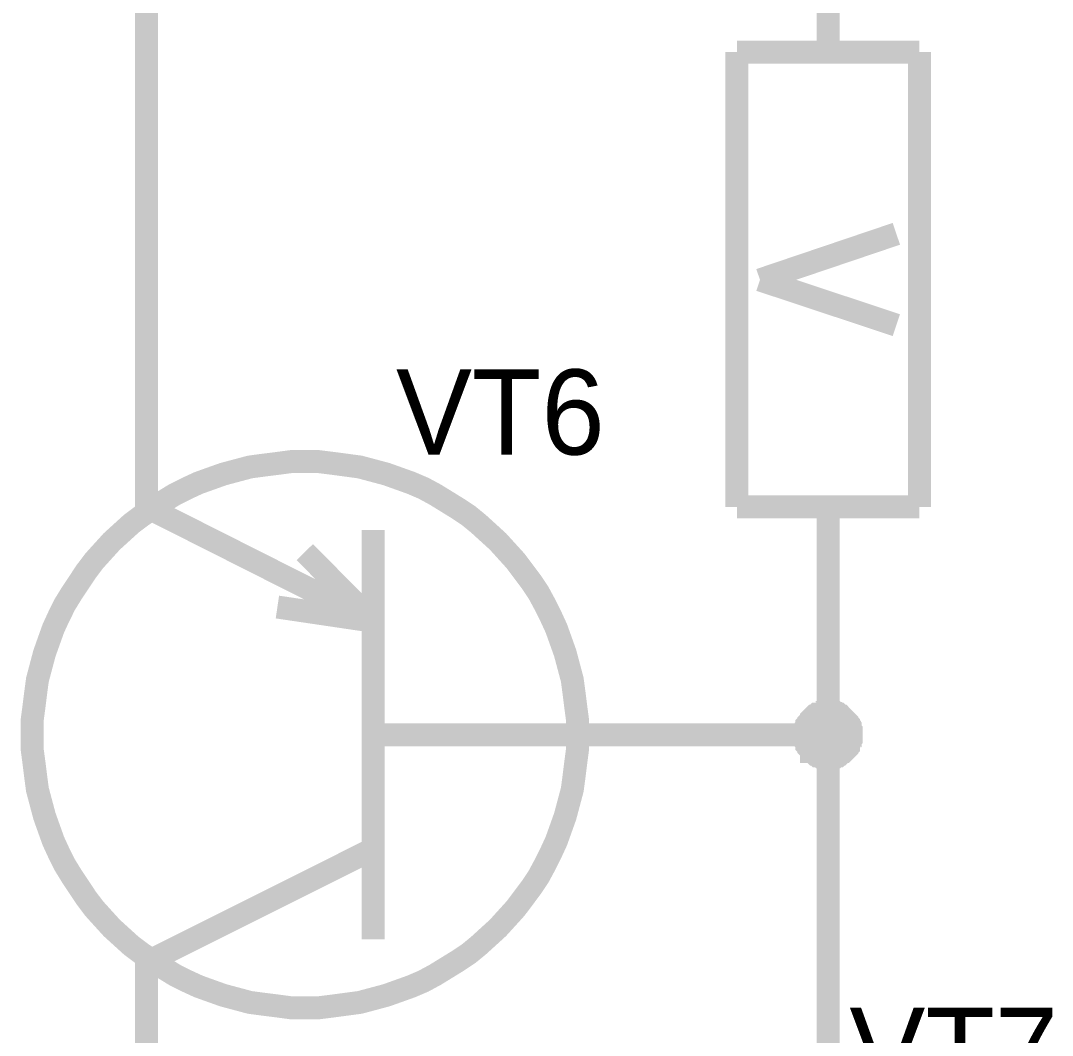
# Model space of a CAD drawing. Header units: millimetres. Extents: x 2.64 to 11.44, y 2.16 to 8.68.
# Drawn here: x 7.115 to 7.646, y 3.235 to 3.756 of the extents above; entities that cross this region are included whole.
import ezdxf

# ---------------------------------------------------------------- set-up
doc = ezdxf.new("R2010")
doc.units = ezdxf.units.MM
doc.header["$MEASUREMENT"] = 0
doc.layers.add('Sheet', color=255, linetype='Continuous')

msp = doc.modelspace()

# ---------------------------------------------------------------- linework, layer by layer
at = {"layer": 'Sheet', "const_width": 0.0118}
for points in [[(7.18008, 4.14899), (7.18008, 3.85712), (7.18008, 3.5648)], [(7.53039, 3.7401), (7.53039, 3.85712)], [(7.48353, 3.7401), (7.48353, 3.50651)], [(7.57725, 3.7401), (7.48353, 3.7401)], [(7.57725, 3.50651), (7.57725, 3.7401)], [(7.49536, 3.62308), (7.56542, 3.64676)], [(7.49536, 3.62308), (7.56542, 3.59986)], [(7.18008, 3.50651), (7.18008, 3.5648)], [(7.12139, 3.38949), (7.12139, 3.39678), (7.1223, 3.40361), (7.12321, 3.41089), (7.12412, 3.41772), (7.12594, 3.42455), (7.12776, 3.43138), (7.13003, 3.43776), (7.13231, 3.44413), (7.13504, 3.45005), (7.13822, 3.45643), (7.14186, 3.46235), (7.1455, 3.46781), (7.14914, 3.47328), (7.15324, 3.47874), (7.15778, 3.48375), (7.16233, 3.48876), (7.16734, 3.49331), (7.17234, 3.49786), (7.1778, 3.50196), (7.18326, 3.5056), (7.18872, 3.50925), (7.19464, 3.51289), (7.20101, 3.51608), (7.20692, 3.51881), (7.21329, 3.52109), (7.21966, 3.52336), (7.22648, 3.52518), (7.23331, 3.527), (7.24013, 3.52792), (7.24741, 3.52883), (7.25423, 3.52974), (7.26151, 3.52974)], [(7.26151, 3.52974), (7.25423, 3.52974), (7.24741, 3.52883), (7.24013, 3.52792), (7.23331, 3.527), (7.22648, 3.52518), (7.21966, 3.52336), (7.21329, 3.52109), (7.20692, 3.51881), (7.20101, 3.51608), (7.19464, 3.51289), (7.18872, 3.50925), (7.18326, 3.5056), (7.1778, 3.50196), (7.17234, 3.49786), (7.16734, 3.49331), (7.16233, 3.48876), (7.15778, 3.48375), (7.15324, 3.47874), (7.14914, 3.47328), (7.1455, 3.46781), (7.14186, 3.46235), (7.13822, 3.45643), (7.13504, 3.45005), (7.13231, 3.44413), (7.13003, 3.43776), (7.12776, 3.43138), (7.12594, 3.42455), (7.12412, 3.41772), (7.12321, 3.41089), (7.1223, 3.40361), (7.12139, 3.39678), (7.12139, 3.38949)], [(7.26151, 3.52974), (7.26151, 3.52974)], [(7.26151, 3.52974), (7.26879, 3.52974), (7.27607, 3.52883), (7.2829, 3.52792), (7.28972, 3.527), (7.29655, 3.52518), (7.30337, 3.52336), (7.30974, 3.52109), (7.31611, 3.51881), (7.32248, 3.51608), (7.32839, 3.51289), (7.33431, 3.50925), (7.34022, 3.5056), (7.34568, 3.50196), (7.35069, 3.49786), (7.35569, 3.49331), (7.36069, 3.48876), (7.36524, 3.48375), (7.36979, 3.47874), (7.37389, 3.47328), (7.37798, 3.46781), (7.38162, 3.46235), (7.38481, 3.45643), (7.38799, 3.45005), (7.39072, 3.44413), (7.393, 3.43776), (7.39527, 3.43138), (7.39709, 3.42455), (7.39891, 3.41772), (7.39982, 3.41089), (7.40073, 3.40361), (7.40164, 3.39678), (7.40164, 3.38949)], [(7.40164, 3.38949), (7.40164, 3.39678), (7.40073, 3.40361), (7.39982, 3.41089), (7.39891, 3.41772), (7.39709, 3.42455), (7.39527, 3.43138), (7.393, 3.43776), (7.39072, 3.44413), (7.38799, 3.45005), (7.38481, 3.45643), (7.38162, 3.46235), (7.37798, 3.46781), (7.37389, 3.47328), (7.36979, 3.47874), (7.36524, 3.48375), (7.36069, 3.48876), (7.35569, 3.49331), (7.35069, 3.49786), (7.34568, 3.50196), (7.34022, 3.5056), (7.33431, 3.50925), (7.32839, 3.51289), (7.32248, 3.51608), (7.31611, 3.51881), (7.30974, 3.52109), (7.30337, 3.52336), (7.29655, 3.52518), (7.28972, 3.527), (7.2829, 3.52792), (7.27607, 3.52883), (7.26879, 3.52974), (7.26151, 3.52974)], [(7.18008, 3.50651), (7.29655, 3.44778)], [(7.48353, 3.50651), (7.57725, 3.50651)], [(7.53039, 3.50651), (7.53039, 3.38949)], [(7.29655, 3.28431), (7.29655, 3.49468)], [(7.26151, 3.48329), (7.29655, 3.44778)], [(7.29655, 3.44778), (7.24741, 3.45506)], [(7.51856, 3.38949), (7.51856, 3.38995), (7.51856, 3.39086), (7.51856, 3.39132), (7.51902, 3.39177), (7.51902, 3.39223), (7.51902, 3.39314), (7.51947, 3.39359), (7.51947, 3.39405), (7.51947, 3.3945), (7.51993, 3.39496), (7.52038, 3.39541), (7.52038, 3.39587), (7.52084, 3.39632), (7.52129, 3.39678), (7.52175, 3.39723), (7.52175, 3.39769), (7.5222, 3.39815), (7.52266, 3.3986), (7.52311, 3.39906), (7.52357, 3.39906), (7.52402, 3.39951), (7.52448, 3.39997), (7.52493, 3.39997), (7.52584, 3.40042), (7.5263, 3.40042), (7.52675, 3.40088), (7.52721, 3.40088), (7.52812, 3.40088), (7.52857, 3.40133), (7.52903, 3.40133), (7.52994, 3.40133), (7.53039, 3.40133)], [(7.51856, 3.38949), (7.51856, 3.38995), (7.51856, 3.39086), (7.51856, 3.39132), (7.51902, 3.39177), (7.51902, 3.39223), (7.51902, 3.39314), (7.51947, 3.39359), (7.51947, 3.39405), (7.51947, 3.3945), (7.51993, 3.39496), (7.52038, 3.39541), (7.52038, 3.39587), (7.52084, 3.39632), (7.52129, 3.39678), (7.52175, 3.39723), (7.52175, 3.39769), (7.5222, 3.39815), (7.52266, 3.3986), (7.52311, 3.39906), (7.52357, 3.39906), (7.52402, 3.39951), (7.52448, 3.39997), (7.52493, 3.39997), (7.52584, 3.40042), (7.5263, 3.40042), (7.52675, 3.40088), (7.52721, 3.40088), (7.52812, 3.40088), (7.52857, 3.40133), (7.52903, 3.40133), (7.52994, 3.40133), (7.53039, 3.40133)], [(7.51856, 3.38949), (7.51856, 3.38995), (7.51856, 3.39086), (7.51856, 3.39132), (7.51902, 3.39177), (7.51902, 3.39223), (7.51902, 3.39314), (7.51947, 3.39359), (7.51947, 3.39405), (7.51947, 3.3945), (7.51993, 3.39496), (7.52038, 3.39541), (7.52038, 3.39587), (7.52084, 3.39632), (7.52129, 3.39678), (7.52175, 3.39723), (7.52175, 3.39769), (7.5222, 3.39815), (7.52266, 3.3986), (7.52311, 3.39906), (7.52357, 3.39906), (7.52402, 3.39951), (7.52448, 3.39997), (7.52493, 3.39997), (7.52584, 3.40042), (7.5263, 3.40042), (7.52675, 3.40088), (7.52721, 3.40088), (7.52812, 3.40088), (7.52857, 3.40133), (7.52903, 3.40133), (7.52994, 3.40133), (7.53039, 3.40133)], [(7.51856, 3.38949), (7.51856, 3.38995), (7.51856, 3.39086), (7.51856, 3.39132), (7.51902, 3.39177), (7.51902, 3.39223), (7.51902, 3.39314), (7.51947, 3.39359), (7.51947, 3.39405), (7.51947, 3.3945), (7.51993, 3.39496), (7.52038, 3.39541), (7.52038, 3.39587), (7.52084, 3.39632), (7.52129, 3.39678), (7.52175, 3.39723), (7.52175, 3.39769), (7.5222, 3.39815), (7.52266, 3.3986), (7.52311, 3.39906), (7.52357, 3.39906), (7.52402, 3.39951), (7.52448, 3.39997), (7.52493, 3.39997), (7.52584, 3.40042), (7.5263, 3.40042), (7.52675, 3.40088), (7.52721, 3.40088), (7.52812, 3.40088), (7.52857, 3.40133), (7.52903, 3.40133), (7.52994, 3.40133), (7.53039, 3.40133)], [(7.51856, 3.38949), (7.51856, 3.38995), (7.51856, 3.39086), (7.51856, 3.39132), (7.51902, 3.39177), (7.51902, 3.39223), (7.51902, 3.39314), (7.51947, 3.39359), (7.51947, 3.39405), (7.51947, 3.3945), (7.51993, 3.39496), (7.52038, 3.39541), (7.52038, 3.39587), (7.52084, 3.39632), (7.52129, 3.39678), (7.52175, 3.39723), (7.52175, 3.39769), (7.5222, 3.39815), (7.52266, 3.3986), (7.52311, 3.39906), (7.52357, 3.39906), (7.52402, 3.39951), (7.52448, 3.39997), (7.52493, 3.39997), (7.52584, 3.40042), (7.5263, 3.40042), (7.52675, 3.40088), (7.52721, 3.40088), (7.52812, 3.40088), (7.52857, 3.40133), (7.52903, 3.40133), (7.52994, 3.40133), (7.53039, 3.40133)], [(7.51856, 3.38949), (7.51856, 3.38995), (7.51856, 3.39086), (7.51856, 3.39132), (7.51902, 3.39177), (7.51902, 3.39223), (7.51902, 3.39314), (7.51947, 3.39359), (7.51947, 3.39405), (7.51947, 3.3945), (7.51993, 3.39496), (7.52038, 3.39541), (7.52038, 3.39587), (7.52084, 3.39632), (7.52129, 3.39678), (7.52175, 3.39723), (7.52175, 3.39769), (7.5222, 3.39815), (7.52266, 3.3986), (7.52311, 3.39906), (7.52357, 3.39906), (7.52402, 3.39951), (7.52448, 3.39997), (7.52493, 3.39997), (7.52584, 3.40042), (7.5263, 3.40042), (7.52675, 3.40088), (7.52721, 3.40088), (7.52812, 3.40088), (7.52857, 3.40133), (7.52903, 3.40133), (7.52994, 3.40133), (7.53039, 3.40133)], [(7.51856, 3.38949), (7.51856, 3.38995), (7.51856, 3.39086), (7.51856, 3.39132), (7.51902, 3.39177), (7.51902, 3.39223), (7.51902, 3.39314), (7.51947, 3.39359), (7.51947, 3.39405), (7.51947, 3.3945), (7.51993, 3.39496), (7.52038, 3.39541), (7.52038, 3.39587), (7.52084, 3.39632), (7.52129, 3.39678), (7.52175, 3.39723), (7.52175, 3.39769), (7.5222, 3.39815), (7.52266, 3.3986), (7.52311, 3.39906), (7.52357, 3.39906), (7.52402, 3.39951), (7.52448, 3.39997), (7.52493, 3.39997), (7.52584, 3.40042), (7.5263, 3.40042), (7.52675, 3.40088), (7.52721, 3.40088), (7.52812, 3.40088), (7.52857, 3.40133), (7.52903, 3.40133), (7.52994, 3.40133), (7.53039, 3.40133)], [(7.51856, 3.38949), (7.51856, 3.38995), (7.51856, 3.39086), (7.51856, 3.39132), (7.51902, 3.39177), (7.51902, 3.39223), (7.51902, 3.39314), (7.51947, 3.39359), (7.51947, 3.39405), (7.51947, 3.3945), (7.51993, 3.39496), (7.52038, 3.39541), (7.52038, 3.39587), (7.52084, 3.39632), (7.52129, 3.39678), (7.52175, 3.39723), (7.52175, 3.39769), (7.5222, 3.39815), (7.52266, 3.3986), (7.52311, 3.39906), (7.52357, 3.39906), (7.52402, 3.39951), (7.52448, 3.39997), (7.52493, 3.39997), (7.52584, 3.40042), (7.5263, 3.40042), (7.52675, 3.40088), (7.52721, 3.40088), (7.52812, 3.40088), (7.52857, 3.40133), (7.52903, 3.40133), (7.52994, 3.40133), (7.53039, 3.40133)], [(7.51856, 3.38949), (7.51856, 3.38995), (7.51856, 3.39086), (7.51856, 3.39132), (7.51902, 3.39177), (7.51902, 3.39223), (7.51902, 3.39314), (7.51947, 3.39359), (7.51947, 3.39405), (7.51947, 3.3945), (7.51993, 3.39496), (7.52038, 3.39541), (7.52038, 3.39587), (7.52084, 3.39632), (7.52129, 3.39678), (7.52175, 3.39723), (7.52175, 3.39769), (7.5222, 3.39815), (7.52266, 3.3986), (7.52311, 3.39906), (7.52357, 3.39906), (7.52402, 3.39951), (7.52448, 3.39997), (7.52493, 3.39997), (7.52584, 3.40042), (7.5263, 3.40042), (7.52675, 3.40088), (7.52721, 3.40088), (7.52812, 3.40088), (7.52857, 3.40133), (7.52903, 3.40133), (7.52994, 3.40133), (7.53039, 3.40133)], [(7.51856, 3.38949), (7.51856, 3.38995), (7.51856, 3.39086), (7.51856, 3.39132), (7.51902, 3.39177), (7.51902, 3.39223), (7.51902, 3.39314), (7.51947, 3.39359), (7.51947, 3.39405), (7.51947, 3.3945), (7.51993, 3.39496), (7.52038, 3.39541), (7.52038, 3.39587), (7.52084, 3.39632), (7.52129, 3.39678), (7.52175, 3.39723), (7.52175, 3.39769), (7.5222, 3.39815), (7.52266, 3.3986), (7.52311, 3.39906), (7.52357, 3.39906), (7.52402, 3.39951), (7.52448, 3.39997), (7.52493, 3.39997), (7.52584, 3.40042), (7.5263, 3.40042), (7.52675, 3.40088), (7.52721, 3.40088), (7.52812, 3.40088), (7.52857, 3.40133), (7.52903, 3.40133), (7.52994, 3.40133), (7.53039, 3.40133)], [(7.53039, 3.40133), (7.53039, 3.40133)], [(7.53039, 3.40133), (7.53085, 3.40133), (7.53176, 3.40133), (7.53221, 3.40133), (7.53267, 3.40088), (7.53312, 3.40088), (7.53403, 3.40088), (7.53449, 3.40042), (7.53494, 3.40042), (7.5354, 3.39997), (7.53585, 3.39997), (7.53631, 3.39951), (7.53676, 3.39906), (7.53722, 3.39906), (7.53767, 3.3986), (7.53813, 3.39815), (7.53858, 3.39769), (7.53904, 3.39723), (7.53949, 3.39678), (7.53995, 3.39632), (7.53995, 3.39587), (7.5404, 3.39541), (7.54086, 3.39496), (7.54086, 3.3945), (7.54131, 3.39405), (7.54131, 3.39359), (7.54177, 3.39314), (7.54177, 3.39223), (7.54177, 3.39177), (7.54222, 3.39132), (7.54222, 3.39086), (7.54222, 3.38995), (7.54222, 3.38949)], [(7.53039, 3.40133), (7.53039, 3.40133)], [(7.53039, 3.40133), (7.53085, 3.40133), (7.53176, 3.40133), (7.53221, 3.40133), (7.53267, 3.40088), (7.53312, 3.40088), (7.53403, 3.40088), (7.53449, 3.40042), (7.53494, 3.40042), (7.5354, 3.39997), (7.53585, 3.39997), (7.53631, 3.39951), (7.53676, 3.39906), (7.53722, 3.39906), (7.53767, 3.3986), (7.53813, 3.39815), (7.53858, 3.39769), (7.53904, 3.39723), (7.53949, 3.39678), (7.53995, 3.39632), (7.53995, 3.39587), (7.5404, 3.39541), (7.54086, 3.39496), (7.54086, 3.3945), (7.54131, 3.39405), (7.54131, 3.39359), (7.54177, 3.39314), (7.54177, 3.39223), (7.54177, 3.39177), (7.54222, 3.39132), (7.54222, 3.39086), (7.54222, 3.38995), (7.54222, 3.38949)], [(7.53039, 3.40133), (7.53039, 3.40133)], [(7.53039, 3.40133), (7.53085, 3.40133), (7.53176, 3.40133), (7.53221, 3.40133), (7.53267, 3.40088), (7.53312, 3.40088), (7.53403, 3.40088), (7.53449, 3.40042), (7.53494, 3.40042), (7.5354, 3.39997), (7.53585, 3.39997), (7.53631, 3.39951), (7.53676, 3.39906), (7.53722, 3.39906), (7.53767, 3.3986), (7.53813, 3.39815), (7.53858, 3.39769), (7.53904, 3.39723), (7.53949, 3.39678), (7.53995, 3.39632), (7.53995, 3.39587), (7.5404, 3.39541), (7.54086, 3.39496), (7.54086, 3.3945), (7.54131, 3.39405), (7.54131, 3.39359), (7.54177, 3.39314), (7.54177, 3.39223), (7.54177, 3.39177), (7.54222, 3.39132), (7.54222, 3.39086), (7.54222, 3.38995), (7.54222, 3.38949)], [(7.53039, 3.40133), (7.53039, 3.40133)], [(7.53039, 3.40133), (7.53085, 3.40133), (7.53176, 3.40133), (7.53221, 3.40133), (7.53267, 3.40088), (7.53312, 3.40088), (7.53403, 3.40088), (7.53449, 3.40042), (7.53494, 3.40042), (7.5354, 3.39997), (7.53585, 3.39997), (7.53631, 3.39951), (7.53676, 3.39906), (7.53722, 3.39906), (7.53767, 3.3986), (7.53813, 3.39815), (7.53858, 3.39769), (7.53904, 3.39723), (7.53949, 3.39678), (7.53995, 3.39632), (7.53995, 3.39587), (7.5404, 3.39541), (7.54086, 3.39496), (7.54086, 3.3945), (7.54131, 3.39405), (7.54131, 3.39359), (7.54177, 3.39314), (7.54177, 3.39223), (7.54177, 3.39177), (7.54222, 3.39132), (7.54222, 3.39086), (7.54222, 3.38995), (7.54222, 3.38949)], [(7.53039, 3.40133), (7.53039, 3.40133)], [(7.53039, 3.40133), (7.53085, 3.40133), (7.53176, 3.40133), (7.53221, 3.40133), (7.53267, 3.40088), (7.53312, 3.40088), (7.53403, 3.40088), (7.53449, 3.40042), (7.53494, 3.40042), (7.5354, 3.39997), (7.53585, 3.39997), (7.53631, 3.39951), (7.53676, 3.39906), (7.53722, 3.39906), (7.53767, 3.3986), (7.53813, 3.39815), (7.53858, 3.39769), (7.53904, 3.39723), (7.53949, 3.39678), (7.53995, 3.39632), (7.53995, 3.39587), (7.5404, 3.39541), (7.54086, 3.39496), (7.54086, 3.3945), (7.54131, 3.39405), (7.54131, 3.39359), (7.54177, 3.39314), (7.54177, 3.39223), (7.54177, 3.39177), (7.54222, 3.39132), (7.54222, 3.39086), (7.54222, 3.38995), (7.54222, 3.38949)], [(7.53039, 3.40133), (7.53039, 3.40133)], [(7.53039, 3.40133), (7.53085, 3.40133), (7.53176, 3.40133), (7.53221, 3.40133), (7.53267, 3.40088), (7.53312, 3.40088), (7.53403, 3.40088), (7.53449, 3.40042), (7.53494, 3.40042), (7.5354, 3.39997), (7.53585, 3.39997), (7.53631, 3.39951), (7.53676, 3.39906), (7.53722, 3.39906), (7.53767, 3.3986), (7.53813, 3.39815), (7.53858, 3.39769), (7.53904, 3.39723), (7.53949, 3.39678), (7.53995, 3.39632), (7.53995, 3.39587), (7.5404, 3.39541), (7.54086, 3.39496), (7.54086, 3.3945), (7.54131, 3.39405), (7.54131, 3.39359), (7.54177, 3.39314), (7.54177, 3.39223), (7.54177, 3.39177), (7.54222, 3.39132), (7.54222, 3.39086), (7.54222, 3.38995), (7.54222, 3.38949)], [(7.53039, 3.40133), (7.53039, 3.40133)], [(7.53039, 3.40133), (7.53085, 3.40133), (7.53176, 3.40133), (7.53221, 3.40133), (7.53267, 3.40088), (7.53312, 3.40088), (7.53403, 3.40088), (7.53449, 3.40042), (7.53494, 3.40042), (7.5354, 3.39997), (7.53585, 3.39997), (7.53631, 3.39951), (7.53676, 3.39906), (7.53722, 3.39906), (7.53767, 3.3986), (7.53813, 3.39815), (7.53858, 3.39769), (7.53904, 3.39723), (7.53949, 3.39678), (7.53995, 3.39632), (7.53995, 3.39587), (7.5404, 3.39541), (7.54086, 3.39496), (7.54086, 3.3945), (7.54131, 3.39405), (7.54131, 3.39359), (7.54177, 3.39314), (7.54177, 3.39223), (7.54177, 3.39177), (7.54222, 3.39132), (7.54222, 3.39086), (7.54222, 3.38995), (7.54222, 3.38949)], [(7.53039, 3.40133), (7.53039, 3.40133)], [(7.53039, 3.40133), (7.53085, 3.40133), (7.53176, 3.40133), (7.53221, 3.40133), (7.53267, 3.40088), (7.53312, 3.40088), (7.53403, 3.40088), (7.53449, 3.40042), (7.53494, 3.40042), (7.5354, 3.39997), (7.53585, 3.39997), (7.53631, 3.39951), (7.53676, 3.39906), (7.53722, 3.39906), (7.53767, 3.3986), (7.53813, 3.39815), (7.53858, 3.39769), (7.53904, 3.39723), (7.53949, 3.39678), (7.53995, 3.39632), (7.53995, 3.39587), (7.5404, 3.39541), (7.54086, 3.39496), (7.54086, 3.3945), (7.54131, 3.39405), (7.54131, 3.39359), (7.54177, 3.39314), (7.54177, 3.39223), (7.54177, 3.39177), (7.54222, 3.39132), (7.54222, 3.39086), (7.54222, 3.38995), (7.54222, 3.38949)], [(7.53039, 3.40133), (7.53039, 3.40133)], [(7.53039, 3.40133), (7.53085, 3.40133), (7.53176, 3.40133), (7.53221, 3.40133), (7.53267, 3.40088), (7.53312, 3.40088), (7.53403, 3.40088), (7.53449, 3.40042), (7.53494, 3.40042), (7.5354, 3.39997), (7.53585, 3.39997), (7.53631, 3.39951), (7.53676, 3.39906), (7.53722, 3.39906), (7.53767, 3.3986), (7.53813, 3.39815), (7.53858, 3.39769), (7.53904, 3.39723), (7.53949, 3.39678), (7.53995, 3.39632), (7.53995, 3.39587), (7.5404, 3.39541), (7.54086, 3.39496), (7.54086, 3.3945), (7.54131, 3.39405), (7.54131, 3.39359), (7.54177, 3.39314), (7.54177, 3.39223), (7.54177, 3.39177), (7.54222, 3.39132), (7.54222, 3.39086), (7.54222, 3.38995), (7.54222, 3.38949)], [(7.53039, 3.40133), (7.53039, 3.40133)], [(7.53039, 3.40133), (7.53085, 3.40133), (7.53176, 3.40133), (7.53221, 3.40133), (7.53267, 3.40088), (7.53312, 3.40088), (7.53403, 3.40088), (7.53449, 3.40042), (7.53494, 3.40042), (7.5354, 3.39997), (7.53585, 3.39997), (7.53631, 3.39951), (7.53676, 3.39906), (7.53722, 3.39906), (7.53767, 3.3986), (7.53813, 3.39815), (7.53858, 3.39769), (7.53904, 3.39723), (7.53949, 3.39678), (7.53995, 3.39632), (7.53995, 3.39587), (7.5404, 3.39541), (7.54086, 3.39496), (7.54086, 3.3945), (7.54131, 3.39405), (7.54131, 3.39359), (7.54177, 3.39314), (7.54177, 3.39223), (7.54177, 3.39177), (7.54222, 3.39132), (7.54222, 3.39086), (7.54222, 3.38995), (7.54222, 3.38949)], [(7.26151, 3.24925), (7.25423, 3.24925), (7.24741, 3.25016), (7.24013, 3.25107), (7.23331, 3.25198), (7.22648, 3.25381), (7.21966, 3.25563), (7.21329, 3.2579), (7.20692, 3.26018), (7.20101, 3.26291), (7.19464, 3.2661), (7.18872, 3.26974), (7.18326, 3.27338), (7.1778, 3.27703), (7.17234, 3.28113), (7.16734, 3.28568), (7.16233, 3.29023), (7.15778, 3.29524), (7.15324, 3.30025), (7.14914, 3.30571), (7.1455, 3.31118), (7.14186, 3.31664), (7.13822, 3.32256), (7.13504, 3.32894), (7.13231, 3.33485), (7.13003, 3.34123), (7.12776, 3.3476), (7.12594, 3.35443), (7.12412, 3.36126), (7.12321, 3.36809), (7.1223, 3.37538), (7.12139, 3.38221), (7.12139, 3.38949)], [(7.12139, 3.38949), (7.12139, 3.38949)], [(7.12139, 3.38949), (7.12139, 3.38221), (7.1223, 3.37538), (7.12321, 3.36809), (7.12412, 3.36126), (7.12594, 3.35443), (7.12776, 3.3476), (7.13003, 3.34123), (7.13231, 3.33485), (7.13504, 3.32894), (7.13822, 3.32256), (7.14186, 3.31664), (7.1455, 3.31118), (7.14914, 3.30571), (7.15324, 3.30025), (7.15778, 3.29524), (7.16233, 3.29023), (7.16734, 3.28568), (7.17234, 3.28113), (7.1778, 3.27703), (7.18326, 3.27338), (7.18872, 3.26974), (7.19464, 3.2661), (7.20101, 3.26291), (7.20692, 3.26018), (7.21329, 3.2579), (7.21966, 3.25563), (7.22648, 3.25381), (7.23331, 3.25198), (7.24013, 3.25107), (7.24741, 3.25016), (7.25423, 3.24925), (7.26151, 3.24925)], [(7.40164, 3.38949), (7.40164, 3.38221), (7.40073, 3.37538), (7.39982, 3.36809), (7.39891, 3.36126), (7.39709, 3.35443), (7.39527, 3.3476), (7.393, 3.34123), (7.39072, 3.33485), (7.38799, 3.32894), (7.38481, 3.32256), (7.38162, 3.31664), (7.37798, 3.31118), (7.37389, 3.30571), (7.36979, 3.30025), (7.36524, 3.29524), (7.36069, 3.29023), (7.35569, 3.28568), (7.35069, 3.28113), (7.34568, 3.27703), (7.34022, 3.27338), (7.33431, 3.26974), (7.32839, 3.2661), (7.32248, 3.26291), (7.31611, 3.26018), (7.30974, 3.2579), (7.30337, 3.25563), (7.29655, 3.25381), (7.28972, 3.25198), (7.2829, 3.25107), (7.27607, 3.25016), (7.26879, 3.24925), (7.26151, 3.24925)], [(7.26151, 3.24925), (7.26879, 3.24925), (7.27607, 3.25016), (7.2829, 3.25107), (7.28972, 3.25198), (7.29655, 3.25381), (7.30337, 3.25563), (7.30974, 3.2579), (7.31611, 3.26018), (7.32248, 3.26291), (7.32839, 3.2661), (7.33431, 3.26974), (7.34022, 3.27338), (7.34568, 3.27703), (7.35069, 3.28113), (7.35569, 3.28568), (7.36069, 3.29023), (7.36524, 3.29524), (7.36979, 3.30025), (7.37389, 3.30571), (7.37798, 3.31118), (7.38162, 3.31664), (7.38481, 3.32256), (7.38799, 3.32894), (7.39072, 3.33485), (7.393, 3.34123), (7.39527, 3.3476), (7.39709, 3.35443), (7.39891, 3.36126), (7.39982, 3.36809), (7.40073, 3.37538), (7.40164, 3.38221), (7.40164, 3.38949)], [(7.4253, 3.38949), (7.29655, 3.38949)], [(7.40164, 3.38949), (7.40164, 3.38949), (7.40164, 3.38949), (7.40164, 3.38949), (7.40164, 3.38949), (7.40164, 3.38949), (7.40164, 3.38949), (7.40164, 3.38949), (7.40164, 3.38949), (7.40164, 3.38949), (7.40164, 3.38949), (7.40164, 3.38949), (7.40164, 3.38949), (7.40164, 3.38949), (7.40164, 3.38949), (7.40164, 3.38949), (7.40164, 3.38949), (7.40164, 3.38949), (7.40164, 3.38949), (7.40164, 3.38949), (7.40164, 3.38949), (7.40164, 3.38949), (7.40164, 3.38949), (7.40164, 3.38949), (7.40164, 3.38949), (7.40164, 3.38949), (7.40164, 3.38949), (7.40164, 3.38949), (7.40164, 3.38949), (7.40164, 3.38949), (7.40164, 3.38949), (7.40164, 3.38949), (7.40164, 3.38949)], [(7.40164, 3.38949), (7.40164, 3.38949)], [(7.4253, 3.38949), (7.4717, 3.38949)], [(7.4717, 3.38949), (7.53039, 3.38949), (7.53039, 3.38949), (7.53039, 3.27247)], [(7.53039, 3.37766), (7.52994, 3.37766), (7.52903, 3.37766), (7.52857, 3.37766), (7.52812, 3.37811), (7.52721, 3.37811), (7.52675, 3.37811), (7.5263, 3.37857), (7.52584, 3.37857), (7.52493, 3.37857), (7.52448, 3.37902), (7.52402, 3.37948), (7.52357, 3.37948), (7.52311, 3.37993), (7.52266, 3.38039), (7.5222, 3.38084), (7.52175, 3.38084), (7.52175, 3.3813), (7.52129, 3.38175), (7.52084, 3.38221), (7.52038, 3.38266), (7.52038, 3.38312), (7.51993, 3.38357), (7.51947, 3.38403), (7.51947, 3.38494), (7.51947, 3.3854), (7.51902, 3.38585), (7.51902, 3.38631), (7.51902, 3.38722), (7.51856, 3.38767), (7.51856, 3.38813), (7.51856, 3.38904), (7.51856, 3.38949)], [(7.51856, 3.38949), (7.51856, 3.38949)], [(7.53039, 3.37766), (7.52994, 3.37766), (7.52903, 3.37766), (7.52857, 3.37766), (7.52812, 3.37811), (7.52721, 3.37811), (7.52675, 3.37811), (7.5263, 3.37857), (7.52584, 3.37857), (7.52493, 3.37857), (7.52448, 3.37902), (7.52402, 3.37948), (7.52357, 3.37948), (7.52311, 3.37993), (7.52266, 3.38039), (7.5222, 3.38084), (7.52175, 3.38084), (7.52175, 3.3813), (7.52129, 3.38175), (7.52084, 3.38221), (7.52038, 3.38266), (7.52038, 3.38312), (7.51993, 3.38357), (7.51947, 3.38403), (7.51947, 3.38494), (7.51947, 3.3854), (7.51902, 3.38585), (7.51902, 3.38631), (7.51902, 3.38722), (7.51856, 3.38767), (7.51856, 3.38813), (7.51856, 3.38904), (7.51856, 3.38949)], [(7.51856, 3.38949), (7.51856, 3.38949)], [(7.53039, 3.37766), (7.52994, 3.37766), (7.52903, 3.37766), (7.52857, 3.37766), (7.52812, 3.37811), (7.52721, 3.37811), (7.52675, 3.37811), (7.5263, 3.37857), (7.52584, 3.37857), (7.52493, 3.37857), (7.52448, 3.37902), (7.52402, 3.37948), (7.52357, 3.37948), (7.52311, 3.37993), (7.52266, 3.38039), (7.5222, 3.38084), (7.52175, 3.38084), (7.52175, 3.3813), (7.52129, 3.38175), (7.52084, 3.38221), (7.52038, 3.38266), (7.52038, 3.38312), (7.51993, 3.38357), (7.51947, 3.38403), (7.51947, 3.38494), (7.51947, 3.3854), (7.51902, 3.38585), (7.51902, 3.38631), (7.51902, 3.38722), (7.51856, 3.38767), (7.51856, 3.38813), (7.51856, 3.38904), (7.51856, 3.38949)], [(7.51856, 3.38949), (7.51856, 3.38949)], [(7.53039, 3.37766), (7.52994, 3.37766), (7.52903, 3.37766), (7.52857, 3.37766), (7.52812, 3.37811), (7.52721, 3.37811), (7.52675, 3.37811), (7.5263, 3.37857), (7.52584, 3.37857), (7.52493, 3.37857), (7.52448, 3.37902), (7.52402, 3.37948), (7.52357, 3.37948), (7.52311, 3.37993), (7.52266, 3.38039), (7.5222, 3.38084), (7.52175, 3.38084), (7.52175, 3.3813), (7.52129, 3.38175), (7.52084, 3.38221), (7.52038, 3.38266), (7.52038, 3.38312), (7.51993, 3.38357), (7.51947, 3.38403), (7.51947, 3.38494), (7.51947, 3.3854), (7.51902, 3.38585), (7.51902, 3.38631), (7.51902, 3.38722), (7.51856, 3.38767), (7.51856, 3.38813), (7.51856, 3.38904), (7.51856, 3.38949)], [(7.51856, 3.38949), (7.51856, 3.38949)], [(7.53039, 3.37766), (7.52994, 3.37766), (7.52903, 3.37766), (7.52857, 3.37766), (7.52812, 3.37811), (7.52721, 3.37811), (7.52675, 3.37811), (7.5263, 3.37857), (7.52584, 3.37857), (7.52493, 3.37857), (7.52448, 3.37902), (7.52402, 3.37948), (7.52357, 3.37948), (7.52311, 3.37993), (7.52266, 3.38039), (7.5222, 3.38084), (7.52175, 3.38084), (7.52175, 3.3813), (7.52129, 3.38175), (7.52084, 3.38221), (7.52038, 3.38266), (7.52038, 3.38312), (7.51993, 3.38357), (7.51947, 3.38403), (7.51947, 3.38494), (7.51947, 3.3854), (7.51902, 3.38585), (7.51902, 3.38631), (7.51902, 3.38722), (7.51856, 3.38767), (7.51856, 3.38813), (7.51856, 3.38904), (7.51856, 3.38949)], [(7.51856, 3.38949), (7.51856, 3.38949)], [(7.53039, 3.37766), (7.52994, 3.37766), (7.52903, 3.37766), (7.52857, 3.37766), (7.52812, 3.37811), (7.52721, 3.37811), (7.52675, 3.37811), (7.5263, 3.37857), (7.52584, 3.37857), (7.52493, 3.37857), (7.52448, 3.37902), (7.52402, 3.37948), (7.52357, 3.37948), (7.52311, 3.37993), (7.52266, 3.38039), (7.5222, 3.38084), (7.52175, 3.38084), (7.52175, 3.3813), (7.52129, 3.38175), (7.52084, 3.38221), (7.52038, 3.38266), (7.52038, 3.38312), (7.51993, 3.38357), (7.51947, 3.38403), (7.51947, 3.38494), (7.51947, 3.3854), (7.51902, 3.38585), (7.51902, 3.38631), (7.51902, 3.38722), (7.51856, 3.38767), (7.51856, 3.38813), (7.51856, 3.38904), (7.51856, 3.38949)], [(7.51856, 3.38949), (7.51856, 3.38949)], [(7.53039, 3.37766), (7.52994, 3.37766), (7.52903, 3.37766), (7.52857, 3.37766), (7.52812, 3.37811), (7.52721, 3.37811), (7.52675, 3.37811), (7.5263, 3.37857), (7.52584, 3.37857), (7.52493, 3.37857), (7.52448, 3.37902), (7.52402, 3.37948), (7.52357, 3.37948), (7.52311, 3.37993), (7.52266, 3.38039), (7.5222, 3.38084), (7.52175, 3.38084), (7.52175, 3.3813), (7.52129, 3.38175), (7.52084, 3.38221), (7.52038, 3.38266), (7.52038, 3.38312), (7.51993, 3.38357), (7.51947, 3.38403), (7.51947, 3.38494), (7.51947, 3.3854), (7.51902, 3.38585), (7.51902, 3.38631), (7.51902, 3.38722), (7.51856, 3.38767), (7.51856, 3.38813), (7.51856, 3.38904), (7.51856, 3.38949)], [(7.51856, 3.38949), (7.51856, 3.38949)], [(7.53039, 3.37766), (7.52994, 3.37766), (7.52903, 3.37766), (7.52857, 3.37766), (7.52812, 3.37811), (7.52721, 3.37811), (7.52675, 3.37811), (7.5263, 3.37857), (7.52584, 3.37857), (7.52493, 3.37857), (7.52448, 3.37902), (7.52402, 3.37948), (7.52357, 3.37948), (7.52311, 3.37993), (7.52266, 3.38039), (7.5222, 3.38084), (7.52175, 3.38084), (7.52175, 3.3813), (7.52129, 3.38175), (7.52084, 3.38221), (7.52038, 3.38266), (7.52038, 3.38312), (7.51993, 3.38357), (7.51947, 3.38403), (7.51947, 3.38494), (7.51947, 3.3854), (7.51902, 3.38585), (7.51902, 3.38631), (7.51902, 3.38722), (7.51856, 3.38767), (7.51856, 3.38813), (7.51856, 3.38904), (7.51856, 3.38949)], [(7.51856, 3.38949), (7.51856, 3.38949)], [(7.53039, 3.37766), (7.52994, 3.37766), (7.52903, 3.37766), (7.52857, 3.37766), (7.52812, 3.37811), (7.52721, 3.37811), (7.52675, 3.37811), (7.5263, 3.37857), (7.52584, 3.37857), (7.52493, 3.37857), (7.52448, 3.37902), (7.52402, 3.37948), (7.52357, 3.37948), (7.52311, 3.37993), (7.52266, 3.38039), (7.5222, 3.38084), (7.52175, 3.38084), (7.52175, 3.3813), (7.52129, 3.38175), (7.52084, 3.38221), (7.52038, 3.38266), (7.52038, 3.38312), (7.51993, 3.38357), (7.51947, 3.38403), (7.51947, 3.38494), (7.51947, 3.3854), (7.51902, 3.38585), (7.51902, 3.38631), (7.51902, 3.38722), (7.51856, 3.38767), (7.51856, 3.38813), (7.51856, 3.38904), (7.51856, 3.38949)], [(7.51856, 3.38949), (7.51856, 3.38949)], [(7.53039, 3.37766), (7.52994, 3.37766), (7.52903, 3.37766), (7.52857, 3.37766), (7.52812, 3.37811), (7.52721, 3.37811), (7.52675, 3.37811), (7.5263, 3.37857), (7.52584, 3.37857), (7.52493, 3.37857), (7.52448, 3.37902), (7.52402, 3.37948), (7.52357, 3.37948), (7.52311, 3.37993), (7.52266, 3.38039), (7.5222, 3.38084), (7.52175, 3.38084), (7.52175, 3.3813), (7.52129, 3.38175), (7.52084, 3.38221), (7.52038, 3.38266), (7.52038, 3.38312), (7.51993, 3.38357), (7.51947, 3.38403), (7.51947, 3.38494), (7.51947, 3.3854), (7.51902, 3.38585), (7.51902, 3.38631), (7.51902, 3.38722), (7.51856, 3.38767), (7.51856, 3.38813), (7.51856, 3.38904), (7.51856, 3.38949)], [(7.51856, 3.38949), (7.51856, 3.38949)], [(7.54222, 3.38949), (7.54222, 3.38904), (7.54222, 3.38813), (7.54222, 3.38767), (7.54177, 3.38722), (7.54177, 3.38631), (7.54177, 3.38585), (7.54131, 3.3854), (7.54131, 3.38494), (7.54086, 3.38403), (7.54086, 3.38357), (7.5404, 3.38312), (7.53995, 3.38266), (7.53995, 3.38221), (7.53949, 3.38175), (7.53904, 3.3813), (7.53858, 3.38084), (7.53813, 3.38084), (7.53767, 3.38039), (7.53722, 3.37993), (7.53676, 3.37948), (7.53631, 3.37948), (7.53585, 3.37902), (7.5354, 3.37857), (7.53494, 3.37857), (7.53449, 3.37857), (7.53403, 3.37811), (7.53312, 3.37811), (7.53267, 3.37811), (7.53221, 3.37766), (7.53176, 3.37766), (7.53085, 3.37766), (7.53039, 3.37766)], [(7.54222, 3.38949), (7.54222, 3.38904), (7.54222, 3.38813), (7.54222, 3.38767), (7.54177, 3.38722), (7.54177, 3.38631), (7.54177, 3.38585), (7.54131, 3.3854), (7.54131, 3.38494), (7.54086, 3.38403), (7.54086, 3.38357), (7.5404, 3.38312), (7.53995, 3.38266), (7.53995, 3.38221), (7.53949, 3.38175), (7.53904, 3.3813), (7.53858, 3.38084), (7.53813, 3.38084), (7.53767, 3.38039), (7.53722, 3.37993), (7.53676, 3.37948), (7.53631, 3.37948), (7.53585, 3.37902), (7.5354, 3.37857), (7.53494, 3.37857), (7.53449, 3.37857), (7.53403, 3.37811), (7.53312, 3.37811), (7.53267, 3.37811), (7.53221, 3.37766), (7.53176, 3.37766), (7.53085, 3.37766), (7.53039, 3.37766)], [(7.54222, 3.38949), (7.54222, 3.38904), (7.54222, 3.38813), (7.54222, 3.38767), (7.54177, 3.38722), (7.54177, 3.38631), (7.54177, 3.38585), (7.54131, 3.3854), (7.54131, 3.38494), (7.54086, 3.38403), (7.54086, 3.38357), (7.5404, 3.38312), (7.53995, 3.38266), (7.53995, 3.38221), (7.53949, 3.38175), (7.53904, 3.3813), (7.53858, 3.38084), (7.53813, 3.38084), (7.53767, 3.38039), (7.53722, 3.37993), (7.53676, 3.37948), (7.53631, 3.37948), (7.53585, 3.37902), (7.5354, 3.37857), (7.53494, 3.37857), (7.53449, 3.37857), (7.53403, 3.37811), (7.53312, 3.37811), (7.53267, 3.37811), (7.53221, 3.37766), (7.53176, 3.37766), (7.53085, 3.37766), (7.53039, 3.37766)], [(7.54222, 3.38949), (7.54222, 3.38904), (7.54222, 3.38813), (7.54222, 3.38767), (7.54177, 3.38722), (7.54177, 3.38631), (7.54177, 3.38585), (7.54131, 3.3854), (7.54131, 3.38494), (7.54086, 3.38403), (7.54086, 3.38357), (7.5404, 3.38312), (7.53995, 3.38266), (7.53995, 3.38221), (7.53949, 3.38175), (7.53904, 3.3813), (7.53858, 3.38084), (7.53813, 3.38084), (7.53767, 3.38039), (7.53722, 3.37993), (7.53676, 3.37948), (7.53631, 3.37948), (7.53585, 3.37902), (7.5354, 3.37857), (7.53494, 3.37857), (7.53449, 3.37857), (7.53403, 3.37811), (7.53312, 3.37811), (7.53267, 3.37811), (7.53221, 3.37766), (7.53176, 3.37766), (7.53085, 3.37766), (7.53039, 3.37766)], [(7.54222, 3.38949), (7.54222, 3.38904), (7.54222, 3.38813), (7.54222, 3.38767), (7.54177, 3.38722), (7.54177, 3.38631), (7.54177, 3.38585), (7.54131, 3.3854), (7.54131, 3.38494), (7.54086, 3.38403), (7.54086, 3.38357), (7.5404, 3.38312), (7.53995, 3.38266), (7.53995, 3.38221), (7.53949, 3.38175), (7.53904, 3.3813), (7.53858, 3.38084), (7.53813, 3.38084), (7.53767, 3.38039), (7.53722, 3.37993), (7.53676, 3.37948), (7.53631, 3.37948), (7.53585, 3.37902), (7.5354, 3.37857), (7.53494, 3.37857), (7.53449, 3.37857), (7.53403, 3.37811), (7.53312, 3.37811), (7.53267, 3.37811), (7.53221, 3.37766), (7.53176, 3.37766), (7.53085, 3.37766), (7.53039, 3.37766)], [(7.54222, 3.38949), (7.54222, 3.38904), (7.54222, 3.38813), (7.54222, 3.38767), (7.54177, 3.38722), (7.54177, 3.38631), (7.54177, 3.38585), (7.54131, 3.3854), (7.54131, 3.38494), (7.54086, 3.38403), (7.54086, 3.38357), (7.5404, 3.38312), (7.53995, 3.38266), (7.53995, 3.38221), (7.53949, 3.38175), (7.53904, 3.3813), (7.53858, 3.38084), (7.53813, 3.38084), (7.53767, 3.38039), (7.53722, 3.37993), (7.53676, 3.37948), (7.53631, 3.37948), (7.53585, 3.37902), (7.5354, 3.37857), (7.53494, 3.37857), (7.53449, 3.37857), (7.53403, 3.37811), (7.53312, 3.37811), (7.53267, 3.37811), (7.53221, 3.37766), (7.53176, 3.37766), (7.53085, 3.37766), (7.53039, 3.37766)], [(7.54222, 3.38949), (7.54222, 3.38904), (7.54222, 3.38813), (7.54222, 3.38767), (7.54177, 3.38722), (7.54177, 3.38631), (7.54177, 3.38585), (7.54131, 3.3854), (7.54131, 3.38494), (7.54086, 3.38403), (7.54086, 3.38357), (7.5404, 3.38312), (7.53995, 3.38266), (7.53995, 3.38221), (7.53949, 3.38175), (7.53904, 3.3813), (7.53858, 3.38084), (7.53813, 3.38084), (7.53767, 3.38039), (7.53722, 3.37993), (7.53676, 3.37948), (7.53631, 3.37948), (7.53585, 3.37902), (7.5354, 3.37857), (7.53494, 3.37857), (7.53449, 3.37857), (7.53403, 3.37811), (7.53312, 3.37811), (7.53267, 3.37811), (7.53221, 3.37766), (7.53176, 3.37766), (7.53085, 3.37766), (7.53039, 3.37766)], [(7.54222, 3.38949), (7.54222, 3.38904), (7.54222, 3.38813), (7.54222, 3.38767), (7.54177, 3.38722), (7.54177, 3.38631), (7.54177, 3.38585), (7.54131, 3.3854), (7.54131, 3.38494), (7.54086, 3.38403), (7.54086, 3.38357), (7.5404, 3.38312), (7.53995, 3.38266), (7.53995, 3.38221), (7.53949, 3.38175), (7.53904, 3.3813), (7.53858, 3.38084), (7.53813, 3.38084), (7.53767, 3.38039), (7.53722, 3.37993), (7.53676, 3.37948), (7.53631, 3.37948), (7.53585, 3.37902), (7.5354, 3.37857), (7.53494, 3.37857), (7.53449, 3.37857), (7.53403, 3.37811), (7.53312, 3.37811), (7.53267, 3.37811), (7.53221, 3.37766), (7.53176, 3.37766), (7.53085, 3.37766), (7.53039, 3.37766)], [(7.54222, 3.38949), (7.54222, 3.38904), (7.54222, 3.38813), (7.54222, 3.38767), (7.54177, 3.38722), (7.54177, 3.38631), (7.54177, 3.38585), (7.54131, 3.3854), (7.54131, 3.38494), (7.54086, 3.38403), (7.54086, 3.38357), (7.5404, 3.38312), (7.53995, 3.38266), (7.53995, 3.38221), (7.53949, 3.38175), (7.53904, 3.3813), (7.53858, 3.38084), (7.53813, 3.38084), (7.53767, 3.38039), (7.53722, 3.37993), (7.53676, 3.37948), (7.53631, 3.37948), (7.53585, 3.37902), (7.5354, 3.37857), (7.53494, 3.37857), (7.53449, 3.37857), (7.53403, 3.37811), (7.53312, 3.37811), (7.53267, 3.37811), (7.53221, 3.37766), (7.53176, 3.37766), (7.53085, 3.37766), (7.53039, 3.37766)], [(7.54222, 3.38949), (7.54222, 3.38904), (7.54222, 3.38813), (7.54222, 3.38767), (7.54177, 3.38722), (7.54177, 3.38631), (7.54177, 3.38585), (7.54131, 3.3854), (7.54131, 3.38494), (7.54086, 3.38403), (7.54086, 3.38357), (7.5404, 3.38312), (7.53995, 3.38266), (7.53995, 3.38221), (7.53949, 3.38175), (7.53904, 3.3813), (7.53858, 3.38084), (7.53813, 3.38084), (7.53767, 3.38039), (7.53722, 3.37993), (7.53676, 3.37948), (7.53631, 3.37948), (7.53585, 3.37902), (7.5354, 3.37857), (7.53494, 3.37857), (7.53449, 3.37857), (7.53403, 3.37811), (7.53312, 3.37811), (7.53267, 3.37811), (7.53221, 3.37766), (7.53176, 3.37766), (7.53085, 3.37766), (7.53039, 3.37766)], [(7.54222, 3.38949), (7.54222, 3.38949), (7.54222, 3.38949), (7.54222, 3.38949), (7.54222, 3.38949), (7.54222, 3.38949), (7.54222, 3.38949), (7.54222, 3.38949), (7.54222, 3.38949), (7.54222, 3.38949), (7.54222, 3.38949), (7.54222, 3.38949), (7.54222, 3.38949), (7.54222, 3.38949), (7.54222, 3.38949), (7.54222, 3.38949), (7.54222, 3.38949), (7.54222, 3.38949), (7.54222, 3.38949), (7.54222, 3.38949), (7.54222, 3.38949), (7.54222, 3.38949), (7.54222, 3.38949), (7.54222, 3.38949), (7.54222, 3.38949), (7.54222, 3.38949), (7.54222, 3.38949), (7.54222, 3.38949), (7.54222, 3.38949), (7.54222, 3.38949), (7.54222, 3.38949), (7.54222, 3.38949), (7.54222, 3.38949)], [(7.54222, 3.38949), (7.54222, 3.38949)], [(7.54222, 3.38949), (7.54222, 3.38949), (7.54222, 3.38949), (7.54222, 3.38949), (7.54222, 3.38949), (7.54222, 3.38949), (7.54222, 3.38949), (7.54222, 3.38949), (7.54222, 3.38949), (7.54222, 3.38949), (7.54222, 3.38949), (7.54222, 3.38949), (7.54222, 3.38949), (7.54222, 3.38949), (7.54222, 3.38949), (7.54222, 3.38949), (7.54222, 3.38949), (7.54222, 3.38949), (7.54222, 3.38949), (7.54222, 3.38949), (7.54222, 3.38949), (7.54222, 3.38949), (7.54222, 3.38949), (7.54222, 3.38949), (7.54222, 3.38949), (7.54222, 3.38949), (7.54222, 3.38949), (7.54222, 3.38949), (7.54222, 3.38949), (7.54222, 3.38949), (7.54222, 3.38949), (7.54222, 3.38949), (7.54222, 3.38949)], [(7.54222, 3.38949), (7.54222, 3.38949)], [(7.54222, 3.38949), (7.54222, 3.38949), (7.54222, 3.38949), (7.54222, 3.38949), (7.54222, 3.38949), (7.54222, 3.38949), (7.54222, 3.38949), (7.54222, 3.38949), (7.54222, 3.38949), (7.54222, 3.38949), (7.54222, 3.38949), (7.54222, 3.38949), (7.54222, 3.38949), (7.54222, 3.38949), (7.54222, 3.38949), (7.54222, 3.38949), (7.54222, 3.38949), (7.54222, 3.38949), (7.54222, 3.38949), (7.54222, 3.38949), (7.54222, 3.38949), (7.54222, 3.38949), (7.54222, 3.38949), (7.54222, 3.38949), (7.54222, 3.38949), (7.54222, 3.38949), (7.54222, 3.38949), (7.54222, 3.38949), (7.54222, 3.38949), (7.54222, 3.38949), (7.54222, 3.38949), (7.54222, 3.38949), (7.54222, 3.38949)], [(7.54222, 3.38949), (7.54222, 3.38949)], [(7.54222, 3.38949), (7.54222, 3.38949), (7.54222, 3.38949), (7.54222, 3.38949), (7.54222, 3.38949), (7.54222, 3.38949), (7.54222, 3.38949), (7.54222, 3.38949), (7.54222, 3.38949), (7.54222, 3.38949), (7.54222, 3.38949), (7.54222, 3.38949), (7.54222, 3.38949), (7.54222, 3.38949), (7.54222, 3.38949), (7.54222, 3.38949), (7.54222, 3.38949), (7.54222, 3.38949), (7.54222, 3.38949), (7.54222, 3.38949), (7.54222, 3.38949), (7.54222, 3.38949), (7.54222, 3.38949), (7.54222, 3.38949), (7.54222, 3.38949), (7.54222, 3.38949), (7.54222, 3.38949), (7.54222, 3.38949), (7.54222, 3.38949), (7.54222, 3.38949), (7.54222, 3.38949), (7.54222, 3.38949), (7.54222, 3.38949)], [(7.54222, 3.38949), (7.54222, 3.38949)], [(7.54222, 3.38949), (7.54222, 3.38949), (7.54222, 3.38949), (7.54222, 3.38949), (7.54222, 3.38949), (7.54222, 3.38949), (7.54222, 3.38949), (7.54222, 3.38949), (7.54222, 3.38949), (7.54222, 3.38949), (7.54222, 3.38949), (7.54222, 3.38949), (7.54222, 3.38949), (7.54222, 3.38949), (7.54222, 3.38949), (7.54222, 3.38949), (7.54222, 3.38949), (7.54222, 3.38949), (7.54222, 3.38949), (7.54222, 3.38949), (7.54222, 3.38949), (7.54222, 3.38949), (7.54222, 3.38949), (7.54222, 3.38949), (7.54222, 3.38949), (7.54222, 3.38949), (7.54222, 3.38949), (7.54222, 3.38949), (7.54222, 3.38949), (7.54222, 3.38949), (7.54222, 3.38949), (7.54222, 3.38949), (7.54222, 3.38949)], [(7.54222, 3.38949), (7.54222, 3.38949)], [(7.54222, 3.38949), (7.54222, 3.38949), (7.54222, 3.38949), (7.54222, 3.38949), (7.54222, 3.38949), (7.54222, 3.38949), (7.54222, 3.38949), (7.54222, 3.38949), (7.54222, 3.38949), (7.54222, 3.38949), (7.54222, 3.38949), (7.54222, 3.38949), (7.54222, 3.38949), (7.54222, 3.38949), (7.54222, 3.38949), (7.54222, 3.38949), (7.54222, 3.38949), (7.54222, 3.38949), (7.54222, 3.38949), (7.54222, 3.38949), (7.54222, 3.38949), (7.54222, 3.38949), (7.54222, 3.38949), (7.54222, 3.38949), (7.54222, 3.38949), (7.54222, 3.38949), (7.54222, 3.38949), (7.54222, 3.38949), (7.54222, 3.38949), (7.54222, 3.38949), (7.54222, 3.38949), (7.54222, 3.38949), (7.54222, 3.38949)], [(7.54222, 3.38949), (7.54222, 3.38949)], [(7.54222, 3.38949), (7.54222, 3.38949), (7.54222, 3.38949), (7.54222, 3.38949), (7.54222, 3.38949), (7.54222, 3.38949), (7.54222, 3.38949), (7.54222, 3.38949), (7.54222, 3.38949), (7.54222, 3.38949), (7.54222, 3.38949), (7.54222, 3.38949), (7.54222, 3.38949), (7.54222, 3.38949), (7.54222, 3.38949), (7.54222, 3.38949), (7.54222, 3.38949), (7.54222, 3.38949), (7.54222, 3.38949), (7.54222, 3.38949), (7.54222, 3.38949), (7.54222, 3.38949), (7.54222, 3.38949), (7.54222, 3.38949), (7.54222, 3.38949), (7.54222, 3.38949), (7.54222, 3.38949), (7.54222, 3.38949), (7.54222, 3.38949), (7.54222, 3.38949), (7.54222, 3.38949), (7.54222, 3.38949), (7.54222, 3.38949)], [(7.54222, 3.38949), (7.54222, 3.38949)], [(7.54222, 3.38949), (7.54222, 3.38949), (7.54222, 3.38949), (7.54222, 3.38949), (7.54222, 3.38949), (7.54222, 3.38949), (7.54222, 3.38949), (7.54222, 3.38949), (7.54222, 3.38949), (7.54222, 3.38949), (7.54222, 3.38949), (7.54222, 3.38949), (7.54222, 3.38949), (7.54222, 3.38949), (7.54222, 3.38949), (7.54222, 3.38949), (7.54222, 3.38949), (7.54222, 3.38949), (7.54222, 3.38949), (7.54222, 3.38949), (7.54222, 3.38949), (7.54222, 3.38949), (7.54222, 3.38949), (7.54222, 3.38949), (7.54222, 3.38949), (7.54222, 3.38949), (7.54222, 3.38949), (7.54222, 3.38949), (7.54222, 3.38949), (7.54222, 3.38949), (7.54222, 3.38949), (7.54222, 3.38949), (7.54222, 3.38949)], [(7.54222, 3.38949), (7.54222, 3.38949)], [(7.54222, 3.38949), (7.54222, 3.38949), (7.54222, 3.38949), (7.54222, 3.38949), (7.54222, 3.38949), (7.54222, 3.38949), (7.54222, 3.38949), (7.54222, 3.38949), (7.54222, 3.38949), (7.54222, 3.38949), (7.54222, 3.38949), (7.54222, 3.38949), (7.54222, 3.38949), (7.54222, 3.38949), (7.54222, 3.38949), (7.54222, 3.38949), (7.54222, 3.38949), (7.54222, 3.38949), (7.54222, 3.38949), (7.54222, 3.38949), (7.54222, 3.38949), (7.54222, 3.38949), (7.54222, 3.38949), (7.54222, 3.38949), (7.54222, 3.38949), (7.54222, 3.38949), (7.54222, 3.38949), (7.54222, 3.38949), (7.54222, 3.38949), (7.54222, 3.38949), (7.54222, 3.38949), (7.54222, 3.38949), (7.54222, 3.38949)], [(7.54222, 3.38949), (7.54222, 3.38949)], [(7.54222, 3.38949), (7.54222, 3.38949), (7.54222, 3.38949), (7.54222, 3.38949), (7.54222, 3.38949), (7.54222, 3.38949), (7.54222, 3.38949), (7.54222, 3.38949), (7.54222, 3.38949), (7.54222, 3.38949), (7.54222, 3.38949), (7.54222, 3.38949), (7.54222, 3.38949), (7.54222, 3.38949), (7.54222, 3.38949), (7.54222, 3.38949), (7.54222, 3.38949), (7.54222, 3.38949), (7.54222, 3.38949), (7.54222, 3.38949), (7.54222, 3.38949), (7.54222, 3.38949), (7.54222, 3.38949), (7.54222, 3.38949), (7.54222, 3.38949), (7.54222, 3.38949), (7.54222, 3.38949), (7.54222, 3.38949), (7.54222, 3.38949), (7.54222, 3.38949), (7.54222, 3.38949), (7.54222, 3.38949), (7.54222, 3.38949)], [(7.54222, 3.38949), (7.54222, 3.38949)], [(7.18008, 3.27247), (7.29655, 3.33076)], [(7.18008, 3.27247), (7.18008, 3.21419)], [(7.53039, 3.21419), (7.53039, 3.27247)], [(7.26151, 3.24925), (7.26151, 3.24925)]]:
    msp.add_lwpolyline(points, dxfattribs=at)

# ---------------------------------------------------------------- texts
at = {"layer": 'Sheet'}
for s, p in [('VT6', (7.30837, 3.53338)), ('VT7', (7.54131, 3.20554))]:
    msp.add_text(s, height=0.043712, dxfattribs=at).set_placement(p)

doc.saveas('drawing.dxf')
